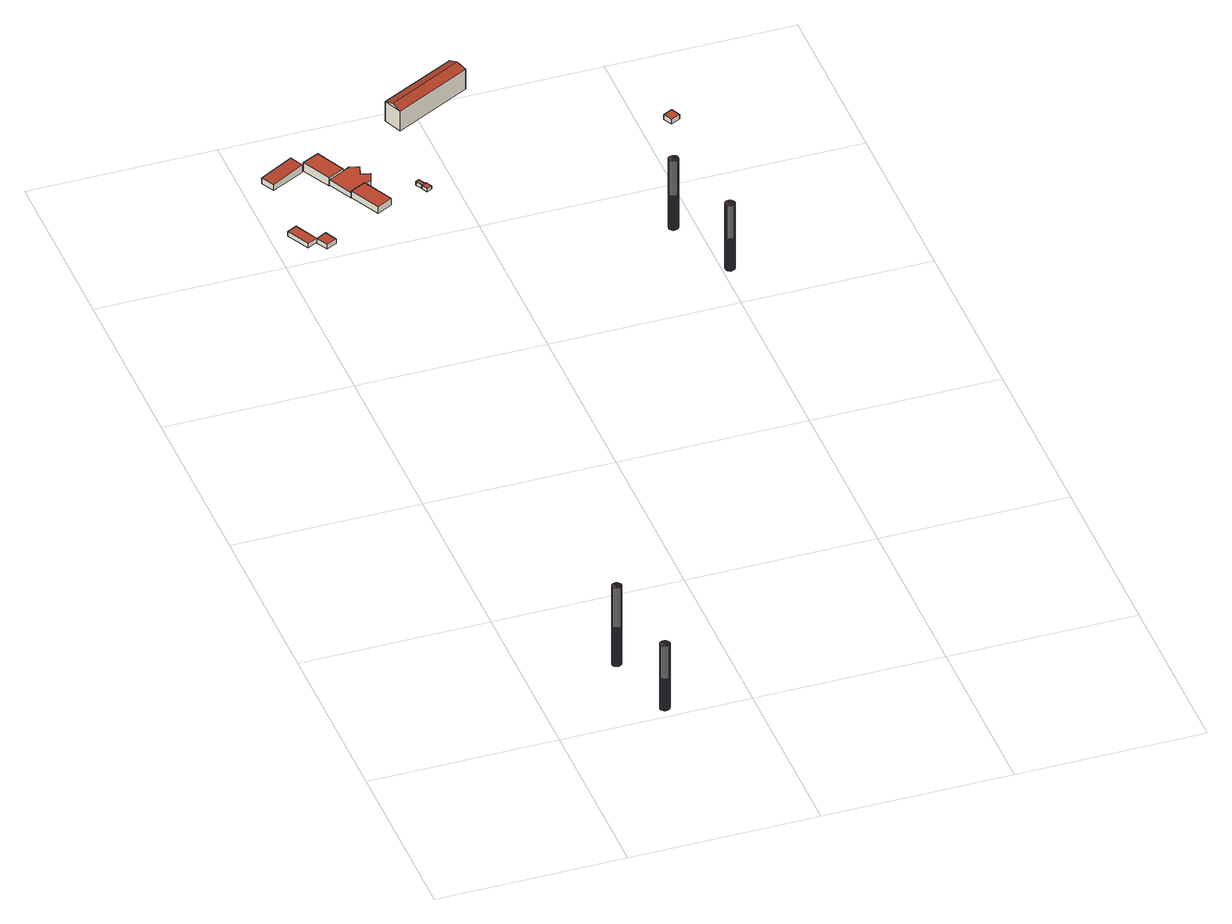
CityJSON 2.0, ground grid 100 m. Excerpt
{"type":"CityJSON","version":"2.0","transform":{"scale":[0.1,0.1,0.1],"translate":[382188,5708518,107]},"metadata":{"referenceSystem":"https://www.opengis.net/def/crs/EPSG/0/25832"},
"CityObjects":{
"building1":{"type":"Building","attributes":{"Geometrietyp2DReferenz":"1000","Gemeindeschluessel":"05911000","function":"51002_1251","roofType":"9999","measuredHeight":39.6},"geometry":[{"type":"Solid","lod":"2","boundaries":[[[[0,1,2]],[[3,4,5]],[[4,0,5]],[[6,7,3]],[[7,4,3]],[[8,9,6]],[[9,7,6]],[[10,11,8]],[[11,9,8]],[[12,13,10]],[[13,11,10]],[[14,15,12]],[[15,13,12]],[[16,17,14]],[[17,15,14]],[[18,19,16]],[[19,17,16]],[[20,21,18]],[[21,19,18]],[[22,23,20]],[[23,21,20]],[[24,25,22]],[[25,23,22]],[[26,27,24]],[[27,25,24]],[[28,29,26]],[[29,27,26]],[[30,31,28]],[[31,29,28]],[[32,33,30]],[[33,31,30]],[[34,35,32]],[[35,33,32]],[[36,37,34]],[[37,35,34]],[[38,39,36]],[[39,37,36]],[[2,1,38]],[[1,39,38]],[[5,0,2]],[[15,17,13]],[[17,19,13]],[[19,21,13]],[[21,23,13]],[[23,25,13]],[[25,27,13]],[[27,29,13]],[[29,31,13]],[[31,33,13]],[[33,35,13]],[[35,37,13]],[[37,39,13]],[[39,1,13]],[[1,0,13]],[[0,4,13]],[[4,7,13]],[[7,9,13]],[[9,11,13]],[[16,14,18]],[[14,12,18]],[[12,10,18]],[[10,8,18]],[[8,6,18]],[[6,3,18]],[[3,5,18]],[[5,2,18]],[[2,38,18]],[[38,36,18]],[[36,34,18]],[[34,32,18]],[[32,30,18]],[[30,28,18]],[[28,26,18]],[[26,24,18]],[[24,22,18]],[[22,20,18]]]],"semantics":{"surfaces":[{"type":"WallSurface"},{"type":"GroundSurface"},{"type":"RoofSurface"}],"values":[[0,0,0,0,0,0,0,0,0,0,0,0,0,0,0,0,0,0,0,0,0,0,0,0,0,0,0,0,0,0,0,0,0,0,0,0,0,0,0,0,1,1,1,1,1,1,1,1,1,1,1,1,1,1,1,1,1,1,2,2,2,2,2,2,2,2,2,2,2,2,2,2,2,2,2,2]]}}]},
"building2":{"type":"Building","attributes":{"Geometrietyp2DReferenz":"1000","Gemeindeschluessel":"05911000","function":"51002_1251","roofType":"9999","measuredHeight":48.02},"geometry":[{"type":"Solid","lod":"2","boundaries":[[[[40,41,42]],[[41,43,42]],[[44,45,40]],[[45,41,40]],[[46,47,44]],[[47,45,44]],[[48,49,46]],[[49,47,46]],[[50,51,48]],[[51,49,48]],[[52,53,50]],[[53,51,50]],[[54,55,52]],[[55,53,52]],[[56,57,54]],[[57,55,54]],[[58,59,56]],[[59,57,56]],[[60,61,58]],[[61,59,58]],[[62,63,60]],[[63,61,60]],[[64,65,62]],[[65,63,62]],[[66,67,64]],[[67,65,64]],[[68,69,66]],[[69,67,66]],[[70,71,68]],[[71,69,68]],[[72,73,70]],[[73,71,70]],[[74,75,72]],[[75,73,72]],[[76,77,74]],[[77,75,74]],[[78,79,76]],[[79,77,76]],[[42,43,78]],[[43,79,78]],[[43,41,79]],[[41,45,79]],[[45,47,79]],[[47,49,79]],[[49,51,79]],[[51,53,79]],[[53,55,79]],[[55,57,79]],[[57,59,79]],[[59,61,79]],[[61,63,79]],[[63,65,79]],[[65,67,79]],[[67,69,79]],[[69,71,79]],[[75,77,79]],[[71,73,79]],[[73,75,79]],[[40,42,44]],[[42,78,44]],[[78,76,44]],[[76,74,44]],[[74,72,44]],[[72,70,44]],[[70,68,44]],[[68,66,44]],[[66,64,44]],[[64,62,44]],[[62,60,44]],[[60,58,44]],[[58,56,44]],[[56,54,44]],[[54,52,44]],[[52,50,44]],[[50,48,44]],[[48,46,44]]]],"semantics":{"surfaces":[{"type":"WallSurface"},{"type":"GroundSurface"},{"type":"RoofSurface"}],"values":[[0,0,0,0,0,0,0,0,0,0,0,0,0,0,0,0,0,0,0,0,0,0,0,0,0,0,0,0,0,0,0,0,0,0,0,0,0,0,0,0,1,1,1,1,1,1,1,1,1,1,1,1,1,1,1,1,1,1,2,2,2,2,2,2,2,2,2,2,2,2,2,2,2,2,2,2]]}}]},
"building3":{"type":"Building","attributes":{"Gemeindeschluessel":"05911000","Geometrietyp2DReferenz":"3000","function":"31001_2100","roofType":"1000","measuredHeight":2.72,"storeysAboveGround":1},"geometry":[{"type":"Solid","lod":"2","boundaries":[[[[80,81,82,83]],[[84,85,81,80]],[[86,87,85,84]],[[83,82,87,86]],[[84,80,83,86]],[[81,85,87,82]]]],"semantics":{"surfaces":[{"type":"WallSurface"},{"type":"RoofSurface"},{"type":"GroundSurface"}],"values":[[0,0,0,0,1,2]]}}]},
"building4":{"type":"Building","attributes":{"Gemeindeschluessel":"05911000","Geometrietyp2DReferenz":"3000","function":"31001_2100","roofType":"1000","measuredHeight":2.79,"storeysAboveGround":1},"geometry":[{"type":"Solid","lod":"2","boundaries":[[[[88,89,90,84]],[[91,92,89,88]],[[93,94,92,91]],[[84,90,94,93]],[[91,88,84,93]],[[89,92,94,90]]]],"semantics":{"surfaces":[{"type":"WallSurface"},{"type":"RoofSurface"},{"type":"GroundSurface"}],"values":[[0,0,0,0,1,2]]}}]},
"building5":{"type":"Building","attributes":{"Gemeindeschluessel":"05911000","Geometrietyp2DReferenz":"3000","function":"31001_2100","roofType":"2100","measuredHeight":4.61,"storeysAboveGround":1},"address":[{"country":"Germany","locality":"Bochum","thoroughfareNumber":"45","thoroughfareName":"Dieselstr."}],"geometry":[{"type":"Solid","lod":"2","boundaries":[[[[95,96,97,98]],[[99,100,96,95]],[[101,102,100,99]],[[98,97,102,101]],[[99,95,98,101]],[[96,100,102,97]]]],"semantics":{"surfaces":[{"type":"WallSurface"},{"type":"RoofSurface"},{"type":"GroundSurface"}],"values":[[0,0,0,0,1,2]]}}]},
"building6":{"type":"Building","attributes":{"Gemeindeschluessel":"05911000","Geometrietyp2DReferenz":"3000","function":"31001_2100","roofType":"1000","measuredHeight":5.05,"storeysAboveGround":1},"geometry":[{"type":"Solid","lod":"2","boundaries":[[[[103,104,105,106]],[[107,108,104,103]],[[109,110,108,107]],[[106,105,110,109]],[[107,103,106,109]],[[104,108,110,105]]]],"semantics":{"surfaces":[{"type":"WallSurface"},{"type":"RoofSurface"},{"type":"GroundSurface"}],"values":[[0,0,0,0,1,2]]}}]},
"building7":{"type":"Building","attributes":{"Gemeindeschluessel":"05911000","Geometrietyp2DReferenz":"3000","function":"31001_2100","roofType":"1000","measuredHeight":4.09,"storeysAboveGround":1},"geometry":[{"type":"Solid","lod":"2","boundaries":[[[[111,112,113,114]],[[115,116,112,111]],[[117,118,116,115]],[[114,113,118,117]],[[115,111,114,117]],[[112,116,118,113]]]],"semantics":{"surfaces":[{"type":"WallSurface"},{"type":"RoofSurface"},{"type":"GroundSurface"}],"values":[[0,0,0,0,1,2]]}}]},
"building8":{"type":"Building","attributes":{"Gemeindeschluessel":"05911000","Geometrietyp2DReferenz":"3000","function":"31001_2100","roofType":"1000","measuredHeight":3.35,"storeysAboveGround":1},"address":[{"country":"Germany","locality":"Bochum","thoroughfareNumber":"43a","thoroughfareName":"Dieselstr."}],"geometry":[{"type":"Solid","lod":"2","boundaries":[[[[119,120,121,122]],[[123,124,120,119]],[[125,126,124,123]],[[127,128,126,125]],[[129,130,128,127]],[[131,132,130,129]],[[133,134,132,131]],[[135,136,134,133]],[[122,121,136,135]],[[133,131,129,127,125,123,119,122,135]],[[120,124,126,128,130,132,134,136,121]]]],"semantics":{"surfaces":[{"type":"WallSurface"},{"type":"RoofSurface"},{"type":"GroundSurface"}],"values":[[0,0,0,0,0,0,0,0,0,1,2]]}}]},
"building9":{"type":"Building","attributes":{"Gemeindeschluessel":"05911000","Geometrietyp2DReferenz":"3000","function":"31001_2723","roofType":"1000","measuredHeight":2.27,"storeysAboveGround":1},"geometry":[{"type":"Solid","lod":"2","boundaries":[[[[137,138,139,140]],[[141,142,138,137]],[[143,144,142,141]],[[140,139,144,143]],[[141,137,140,143]],[[138,142,144,139]]]],"semantics":{"surfaces":[{"type":"WallSurface"},{"type":"RoofSurface"},{"type":"GroundSurface"}],"values":[[0,0,0,0,1,2]]}}]},
"building10":{"type":"Building","attributes":{"Gemeindeschluessel":"05911000","Geometrietyp2DReferenz":"3000","function":"31001_2723","roofType":"1000","measuredHeight":2.17,"storeysAboveGround":1},"geometry":[{"type":"Solid","lod":"2","boundaries":[[[[145,144,146,147]],[[148,142,144,145]],[[149,150,142,148]],[[151,152,150,149]],[[147,146,152,151]],[[149,148,145,147,151]],[[144,142,150,152,146]]]],"semantics":{"surfaces":[{"type":"WallSurface"},{"type":"RoofSurface"},{"type":"GroundSurface"}],"values":[[0,0,0,0,0,1,2]]}}]},
"building11":{"type":"Building","attributes":{"Gemeindeschluessel":"05911000","Geometrietyp2DReferenz":"3000","function":"31001_2100","roofType":"3100","measuredHeight":13.99,"storeysAboveGround":3},"address":[{"country":"Germany","locality":"Bochum","thoroughfareNumber":"41","thoroughfareName":"Dieselstr."}],"geometry":[{"type":"Solid","lod":"2","boundaries":[[[[153,154,155,156]],[[157,158,154,153]],[[159,160,158,157]],[[156,155,160,159]],[[153,161,157]],[[159,162,156]],[[156,162,161,153]],[[157,161,162,159]],[[154,158,160,155]]]],"semantics":{"surfaces":[{"type":"WallSurface"},{"type":"RoofSurface"},{"type":"GroundSurface"}],"values":[[0,0,0,0,0,0,1,1,2]]}}]},
"building12":{"type":"Building","attributes":{"Geometrietyp2DReferenz":"1000","Gemeindeschluessel":"05911000","function":"51002_1251","roofType":"9999","measuredHeight":42.42},"geometry":[{"type":"Solid","lod":"2","boundaries":[[[[163,164,165]],[[164,166,165]],[[167,168,163]],[[168,164,163]],[[169,170,167]],[[170,168,167]],[[171,172,169]],[[172,170,169]],[[173,174,171]],[[174,172,171]],[[175,176,173]],[[176,174,173]],[[177,178,175]],[[178,176,175]],[[179,180,177]],[[180,178,177]],[[181,182,179]],[[182,180,179]],[[183,184,181]],[[184,182,181]],[[185,186,183]],[[186,184,183]],[[187,188,185]],[[188,186,185]],[[189,190,187]],[[190,188,187]],[[191,192,189]],[[192,190,189]],[[193,194,191]],[[194,192,191]],[[195,196,193]],[[196,194,193]],[[197,198,195]],[[198,196,195]],[[199,200,197]],[[200,198,197]],[[201,202,199]],[[202,200,199]],[[165,166,201]],[[166,202,201]],[[166,164,202]],[[164,168,202]],[[168,170,202]],[[170,172,202]],[[172,174,202]],[[174,176,202]],[[176,178,202]],[[178,180,202]],[[180,182,202]],[[182,184,202]],[[184,186,202]],[[186,188,202]],[[188,190,202]],[[190,192,202]],[[192,194,202]],[[194,196,202]],[[196,198,202]],[[198,200,202]],[[199,197,167]],[[163,165,167]],[[165,201,167]],[[201,199,167]],[[197,195,167]],[[195,193,167]],[[193,191,167]],[[191,189,167]],[[189,187,167]],[[187,185,167]],[[185,183,167]],[[183,181,167]],[[181,179,167]],[[179,177,167]],[[177,175,167]],[[175,173,167]],[[173,171,167]],[[171,169,167]]]],"semantics":{"surfaces":[{"type":"WallSurface"},{"type":"GroundSurface"},{"type":"RoofSurface"}],"values":[[0,0,0,0,0,0,0,0,0,0,0,0,0,0,0,0,0,0,0,0,0,0,0,0,0,0,0,0,0,0,0,0,0,0,0,0,0,0,0,0,1,1,1,1,1,1,1,1,1,1,1,1,1,1,1,1,1,1,2,2,2,2,2,2,2,2,2,2,2,2,2,2,2,2,2,2]]}}]},
"building13":{"type":"Building","attributes":{"Geometrietyp2DReferenz":"1000","Gemeindeschluessel":"05911000","function":"51002_1251","roofType":"9999","measuredHeight":40.04},"geometry":[{"type":"Solid","lod":"2","boundaries":[[[[203,204,205]],[[204,206,205]],[[207,208,203]],[[208,204,203]],[[209,210,207]],[[210,208,207]],[[211,212,209]],[[212,210,209]],[[213,214,211]],[[214,212,211]],[[215,216,213]],[[216,214,213]],[[217,218,215]],[[218,216,215]],[[219,220,217]],[[220,218,217]],[[221,222,219]],[[222,220,219]],[[223,224,221]],[[224,222,221]],[[225,226,223]],[[226,224,223]],[[227,228,225]],[[228,226,225]],[[229,230,227]],[[230,228,227]],[[231,232,229]],[[232,230,229]],[[233,234,231]],[[234,232,231]],[[235,236,233]],[[236,234,233]],[[237,238,235]],[[238,236,235]],[[239,240,237]],[[240,238,237]],[[241,242,239]],[[242,240,239]],[[205,206,241]],[[206,242,241]],[[206,204,242]],[[204,208,242]],[[208,210,242]],[[210,212,242]],[[212,214,242]],[[214,216,242]],[[216,218,242]],[[218,220,242]],[[220,222,242]],[[222,224,242]],[[224,226,242]],[[226,228,242]],[[228,230,242]],[[230,232,242]],[[232,234,242]],[[234,236,242]],[[236,238,242]],[[238,240,242]],[[203,205,207]],[[205,241,207]],[[241,239,207]],[[239,237,207]],[[237,235,207]],[[235,233,207]],[[233,231,207]],[[231,229,207]],[[229,227,207]],[[227,225,207]],[[225,223,207]],[[223,221,207]],[[221,219,207]],[[219,217,207]],[[217,215,207]],[[215,213,207]],[[213,211,207]],[[211,209,207]]]],"semantics":{"surfaces":[{"type":"WallSurface"},{"type":"GroundSurface"},{"type":"RoofSurface"}],"values":[[0,0,0,0,0,0,0,0,0,0,0,0,0,0,0,0,0,0,0,0,0,0,0,0,0,0,0,0,0,0,0,0,0,0,0,0,0,0,0,0,1,1,1,1,1,1,1,1,1,1,1,1,1,1,1,1,1,1,2,2,2,2,2,2,2,2,2,2,2,2,2,2,2,2,2,2]]}}]},
"building14":{"type":"Building","attributes":{"Gemeindeschluessel":"05911000","Geometrietyp2DReferenz":"3000","function":"31001_2500","roofType":"1000","measuredHeight":2.95,"storeysAboveGround":1},"geometry":[{"type":"Solid","lod":"2","boundaries":[[[[243,244,245,246]],[[247,248,244,243]],[[249,250,248,247]],[[246,245,250,249]],[[247,243,246,249]],[[244,248,250,245]]]],"semantics":{"surfaces":[{"type":"WallSurface"},{"type":"RoofSurface"},{"type":"GroundSurface"}],"values":[[0,0,0,0,1,2]]}}]}
},
"vertices":[
[535,42,37],[532,35,37],[532,35,433],[539,48,433],[539,48,37],[535,42,433],[546,53,433],[546,53,37],[553,55,433],[553,55,37],[561,55,433],[561,55,37],[568,53,433],[568,53,37],[575,48,433],[575,48,37],[579,42,433],[579,42,37],[582,35,433],[582,35,37],[582,27,433],[582,27,37],[579,19,433],[579,19,37],[575,13,433],[575,13,37],[568,8,433],[568,8,37],[561,6,433],[561,6,37],[553,6,433],[553,6,37],[546,8,433],[546,8,37],[539,13,433],[539,13,37],[535,19,433],[535,19,37],[532,27,433],[532,27,37],
[490,494,485],[490,494,5],[485,500,485],[485,500,5],[492,487,485],[492,487,5],[492,479,485],[492,479,5],[490,471,485],[490,471,5],[485,465,485],[485,465,5],[479,460,485],[479,460,5],[471,458,485],[471,458,5],[463,458,485],[463,458,5],[456,460,485],[456,460,5],[450,465,485],[450,465,5],[445,471,485],[445,471,5],[443,479,485],[443,479,5],[443,487,485],[443,487,5],[445,494,485],[445,494,5],[450,500,485],[450,500,5],[456,505,485],[456,505,5],[463,507,485],[463,507,5],[471,507,485],[471,507,5],[479,505,485],[479,505,5],
[55,4010,241],[55,4010,214],[2,3984,214],[2,3984,241],[118,3885,241],[118,3885,214],[65,3859,241],[65,3859,214],
[173,3913,241],[173,3913,213],[118,3885,213],[205,3848,241],[205,3848,213],[150,3821,241],[150,3821,213],
[210,4528,245],[210,4528,199],[28,4438,199],[28,4438,234],[246,4457,245],[246,4457,199],[64,4366,234],[64,4366,199],
[341,4503,256],[341,4503,206],[251,4458,206],[251,4458,256],[418,4346,256],[418,4346,206],[329,4302,256],[329,4302,206],
[479,4208,256],[479,4208,216],[396,4167,216],[396,4167,256],[561,4045,256],[561,4045,216],[477,4004,256],[477,4004,216],
[520,4229,245],[520,4229,212],[537,4279,212],[537,4279,245],[479,4208,245],[479,4208,212],[396,4167,245],[396,4167,212],[329,4302,245],[329,4302,212],[418,4346,245],[418,4346,212],[453,4364,245],[453,4364,212],[503,4347,245],[503,4347,212],[487,4296,245],[487,4296,212],
[744,4163,240],[744,4163,217],[726,4154,217],[726,4154,240],[762,4126,240],[762,4126,217],[744,4117,240],[744,4117,217],
[744,4117,238],[760,4084,217],[760,4084,238],[762,4126,238],[770,4131,238],[770,4131,217],[787,4098,238],[787,4098,217],
[1169,4911,322],[1169,4911,202],[761,4705,202],[761,4705,322],[1217,4816,322],[1217,4816,202],[806,4607,322],[806,4607,202],[1192,4864,341],[783,4657,341],
[1872,3573,523],[1872,3573,99],[1867,3579,523],[1867,3579,99],[1874,3565,523],[1874,3565,99],[1874,3558,523],[1874,3558,99],[1872,3550,523],[1872,3550,99],[1867,3544,523],[1867,3544,99],[1861,3539,523],[1861,3539,99],[1853,3537,523],[1853,3537,99],[1846,3537,523],[1846,3537,99],[1838,3539,523],[1838,3539,99],[1832,3544,523],[1832,3544,99],[1827,3550,523],[1827,3550,99],[1825,3558,523],[1825,3558,99],[1825,3565,523],[1825,3565,99],[1827,3573,523],[1827,3573,99],[1832,3579,523],[1832,3579,99],[1838,3584,523],[1838,3584,99],[1846,3586,523],[1846,3586,99],[1853,3586,523],[1853,3586,99],[1861,3584,523],[1861,3584,99],
[2033,3200,477],[2033,3200,77],[2028,3206,477],[2028,3206,77],[2035,3193,477],[2035,3193,77],[2035,3185,477],[2035,3185,77],[2033,3177,477],[2033,3177,77],[2028,3171,477],[2028,3171,77],[2022,3167,477],[2022,3167,77],[2014,3164,477],[2014,3164,77],[2006,3164,477],[2006,3164,77],[1999,3167,477],[1999,3167,77],[1993,3171,477],[1993,3171,77],[1988,3177,477],[1988,3177,77],[1986,3185,477],[1986,3185,77],[1986,3193,477],[1986,3193,77],[1988,3200,477],[1988,3200,77],[1993,3206,477],[1993,3206,77],[1999,3211,477],[1999,3211,77],[2006,3213,477],[2006,3213,77],[2014,3213,477],[2014,3213,77],[2022,3211,477],[2022,3211,77],
[2128,4377,160],[2128,4377,130],[2079,4352,130],[2079,4352,160],[2152,4328,160],[2152,4328,130],[2103,4303,160],[2103,4303,130]
]}
